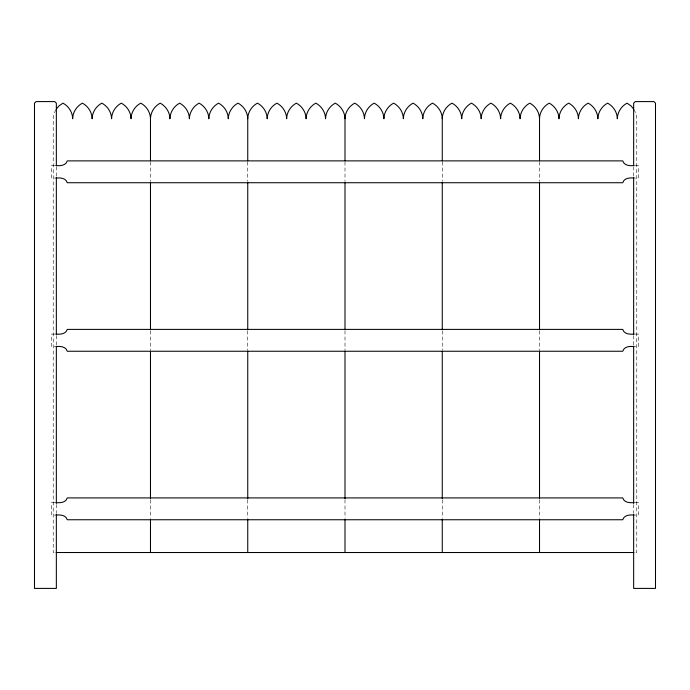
<?xml version="1.0" encoding="UTF-8"?>
<svg xmlns="http://www.w3.org/2000/svg" width="690" height="690" viewBox="0 0 690 690"><rect width="100%" height="100%" fill="white"/><g stroke="black" fill="none" stroke-linecap="round" stroke-linejoin="round"><path stroke-width="0.52" stroke-dasharray="3.45 2.59" d="M55.838 109.658L53.889 114.04L53.225 118.758L53.225 552.518L54.036 552.518M54.786 165.566L51.664 165.566L51.664 178.046L54.786 178.046M635.214 165.566L638.336 165.566L638.336 178.046L635.214 178.046M54.786 334.081L51.664 334.081L51.664 346.561L54.786 346.561M635.214 334.081L638.336 334.081L638.336 346.561L635.214 346.561M54.786 502.587L51.664 502.587L51.664 515.076L54.786 515.076M635.214 502.587L638.336 502.587L638.336 515.076L635.214 515.076M635.964 552.518L636.775 552.518L636.775 118.758L636.111 114.04L634.162 109.658M633.653 166.635L633.653 176.321M633.653 335.556L633.653 345.241M633.653 504.485L633.653 513.093M539.52 161.814L539.52 181.185M539.52 330.795L539.52 350.166M539.52 499.776L539.52 518.078M442.256 161.814L442.256 181.185M442.256 330.795L442.256 350.166M442.256 499.776L442.256 518.078M345 161.814L345 181.185M345 330.795L345 350.166M345 499.776L345 518.078M247.745 161.814L247.745 181.185M247.745 330.795L247.745 350.166M247.745 499.776L247.745 518.078M150.48 161.814L150.48 181.185M150.48 330.795L150.48 350.166M150.48 499.776L150.48 518.078M56.347 166.635L56.347 176.321M56.347 335.556L56.347 345.241M56.347 504.485L56.347 513.093"/><path stroke-width="1.03" d="M150.48 160.736L150.48 118.758C150.601 112.229 154.474 106.208 160.209 103.155C165.945 106.208 169.818 112.229 169.938 118.758C170.05 112.229 173.923 106.208 179.659 103.155C185.394 106.208 189.267 112.229 189.388 118.758C189.5 112.229 193.381 106.208 199.108 103.155C204.844 106.208 208.725 112.229 208.837 118.758C208.949 112.229 212.831 106.208 218.566 103.155C224.293 106.208 228.174 112.229 228.287 118.758C228.407 112.229 232.28 106.208 238.016 103.155C243.751 106.208 247.624 112.229 247.745 118.758L247.745 160.736M247.745 118.758C247.857 112.229 251.738 106.208 257.465 103.155C263.201 106.208 267.082 112.229 267.194 118.758C267.306 112.229 271.187 106.208 276.923 103.155C282.65 106.208 286.531 112.229 286.643 118.758C286.764 112.229 290.637 106.208 296.372 103.155C302.099 106.208 305.981 112.229 306.093 118.758C306.213 112.229 310.086 106.208 315.822 103.155C321.557 106.208 325.43 112.229 325.551 118.758C325.663 112.229 329.544 106.208 335.271 103.155C341.007 106.208 344.888 112.229 345 118.758L345 160.736M345 118.758C345.112 112.229 348.993 106.208 354.729 103.155C360.456 106.208 364.337 112.229 364.449 118.758C364.57 112.229 368.443 106.208 374.178 103.155C379.914 106.208 383.787 112.229 383.907 118.758C384.02 112.229 387.901 106.208 393.628 103.155C399.363 106.208 403.236 112.229 403.357 118.758C403.469 112.229 407.35 106.208 413.077 103.155C418.813 106.208 422.694 112.229 422.806 118.758C422.918 112.229 426.8 106.208 432.535 103.155C438.262 106.208 442.143 112.229 442.256 118.758L442.256 160.736M442.256 118.758C442.376 112.229 446.249 106.208 451.984 103.155C457.72 106.208 461.593 112.229 461.714 118.758C461.826 112.229 465.707 106.208 471.434 103.155C477.17 106.208 481.051 112.229 481.163 118.758C481.275 112.229 485.156 106.208 490.892 103.155C496.619 106.208 500.5 112.229 500.612 118.758C500.733 112.229 504.606 106.208 510.341 103.155C516.077 106.208 519.95 112.229 520.062 118.758C520.182 112.229 524.055 106.208 529.791 103.155C535.526 106.208 539.399 112.229 539.52 118.758L539.52 160.736M539.52 118.758C539.632 112.229 543.513 106.208 549.24 103.155C554.976 106.208 558.857 112.229 558.969 118.758C559.081 112.229 562.962 106.208 568.698 103.155C574.425 106.208 578.306 112.229 578.418 118.758C578.539 112.229 582.412 106.208 588.147 103.155C593.883 106.208 597.756 112.229 597.876 118.758C597.989 112.229 601.87 106.208 607.597 103.155C613.332 106.208 617.214 112.229 617.326 118.758C617.438 112.229 621.319 106.208 627.055 103.155L631.065 105.941L633.541 108.917M56.459 108.917L58.935 105.941L62.945 103.155C68.681 106.208 72.562 112.229 72.674 118.758C72.786 112.229 76.668 106.208 82.403 103.155C88.13 106.208 92.012 112.229 92.124 118.758C92.244 112.229 96.117 106.208 101.853 103.155C107.588 106.208 111.461 112.229 111.582 118.758C111.694 112.229 115.575 106.208 121.302 103.155C127.038 106.208 130.919 112.229 131.031 118.758C131.143 112.229 135.024 106.208 140.76 103.155C146.487 106.208 150.368 112.229 150.48 118.758M55.821 165.566C60.056 165.954 65.774 165.807 67.266 160.882L622.734 160.882C624.226 165.807 629.944 165.954 634.179 165.566M55.821 178.046C60.056 177.666 65.774 177.804 67.266 182.729L622.734 182.729C624.226 177.804 629.944 177.666 634.179 178.046M55.821 334.081C60.056 334.46 65.774 334.314 67.266 329.397L622.734 329.397C624.226 334.314 629.944 334.46 634.179 334.081M55.821 346.561C60.056 346.173 65.774 346.32 67.266 351.245L622.734 351.245C624.226 346.32 629.944 346.173 634.179 346.561M55.821 502.587C60.056 502.976 65.774 502.829 67.266 497.913L622.734 497.913C624.226 502.829 629.944 502.976 634.179 502.587M55.821 515.076C60.056 514.688 65.774 514.835 67.266 519.751L622.734 519.751C624.226 514.835 629.944 514.688 634.179 515.076M56.106 552.518L633.894 552.518M633.653 165.557L633.653 103.155L635.249 101.594L653.913 101.594L655.5 103.155L655.5 588.406L633.653 588.406L633.653 514.162M633.653 177.39L633.653 334.486M633.653 346.32L633.653 503.407M539.52 182.263L539.52 329.716M539.52 351.245L539.52 498.706M539.52 519.156L539.52 552.518M442.256 182.263L442.256 329.716M442.256 351.245L442.256 498.706M442.256 519.156L442.256 552.518M345 182.263L345 329.716M345 351.245L345 498.706M345 519.156L345 552.518M247.745 182.263L247.745 329.716M247.745 351.245L247.745 498.706M247.745 519.156L247.745 552.518M150.48 182.263L150.48 329.716M150.48 351.245L150.48 498.706M150.48 519.156L150.48 552.518M56.347 165.557L56.347 103.155L54.752 101.594L36.087 101.594L34.5 103.155L34.5 588.406L56.347 588.406L56.347 514.162M56.347 177.39L56.347 334.486M56.347 346.32L56.347 503.407"/></g></svg>
